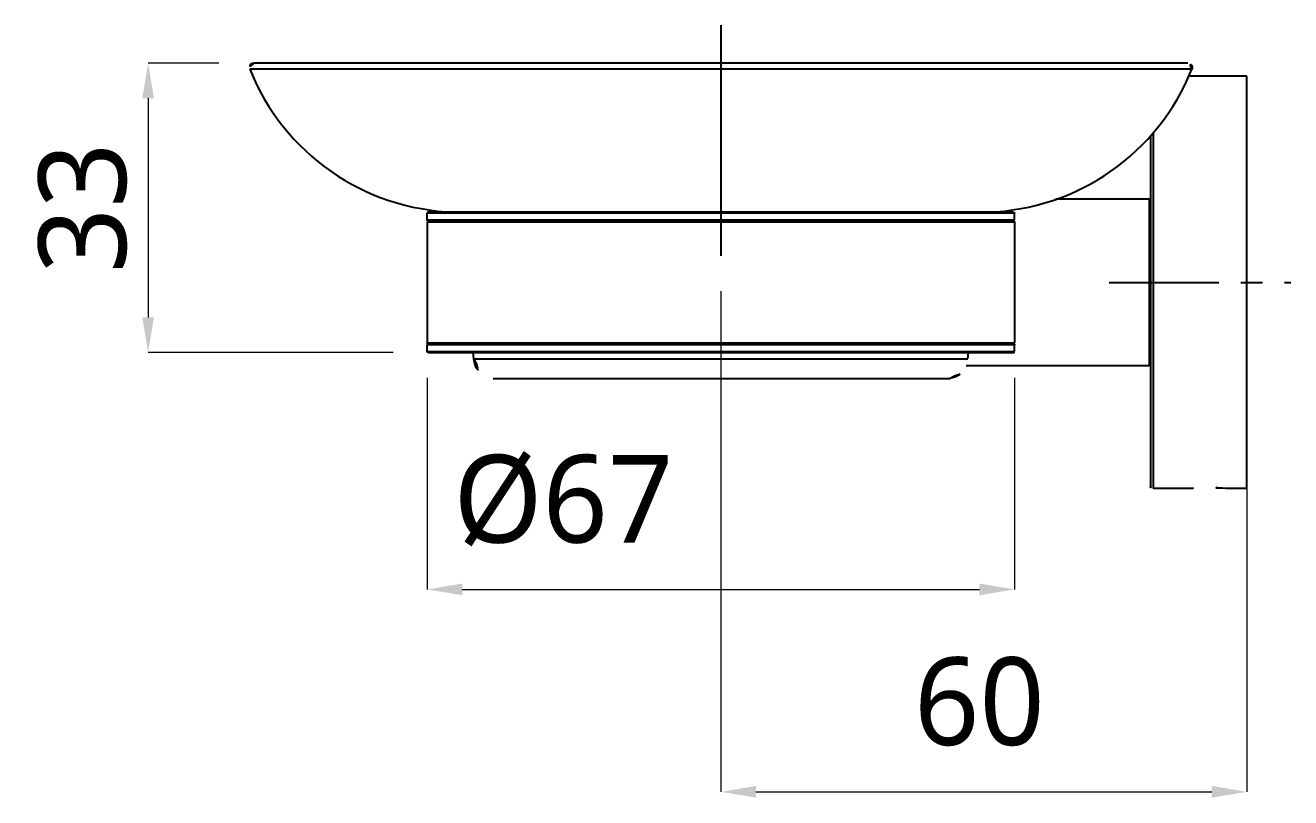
# Model space of a CAD drawing. Extents: x 16296660632 to 16296679688, y -37409620961 to -37409616551.
# Drawn here: x 16296678827.4 to 16296678971.8, y -37409618127.8 to -37409618039.7 of the extents above; entities that cross this region are included whole.
import ezdxf

# ---------------------------------------------------------------- set-up
doc = ezdxf.new("R2010")
doc.units = 0
doc.header["$LTSCALE"] = 10
doc.header["$MEASUREMENT"] = 0
doc.header["$PDMODE"] = 3
doc.header["$PDSIZE"] = -10
doc.linetypes.add('CENTER', pattern=[2, 1.25, -0.25, 0.25, -0.25])
doc.layers.get('0').update_dxf_attribs({"linetype": 'CONTINUOUS'})
doc.layers.get('DEFPOINTS').update_dxf_attribs({"linetype": 'CONTINUOUS'})
doc.styles.add('Daelim Dimension', font='')
doc.styles.get('Daelim Dimension').set_extended_font_data('NanumGothic')
doc.dimstyles.new('DEFAULT', dxfattribs={"dimscale": 2, "dimtxt": 2, "dimasz": 2, "dimexe": 0, "dimexo": 2, "dimgap": 1, "dimtad": 1, "dimdec": 1, "dimzin": 9, "dimdsep": 46, "dimtxsty": 'Daelim Dimension', "dimcen": 0.5, "dimclrd": 252, "dimclre": 252, "dimclrt": 3, "dimadec": 1, "dimazin": 0, "dimtfac": 1, "dimtdec": 1, "dimtix": 1, "dimtmove": 0, "dimatfit": 3, "dimfxl": 1, "dimtolj": 1, "dimtzin": 1, "dimlwd": 9, "dimlwe": 9, "dimarcsym": 0})

# ---------------------------------------------------------------- blocks, each defined once
blk = doc.blocks.new('*D25')
at = {"color": 5, "lineweight": 9, "transparency": 16777216}
for p, q in [((16296678906.77977, -37409618069.99402), (16296678906.77977, -37409618127.09238)), ((16296678966.77977, -37409618083.50573), (16296678966.77977, -37409618127.09238)), ((16296678910.77977, -37409618127.09238), (16296678962.77977, -37409618127.09238))]:
    blk.add_line(p, q, dxfattribs=at)
at = {"color": 5, "transparency": 16777216}
for points in [[(16296678910.77977, -37409618126.42572), (16296678910.77977, -37409618127.75905), (16296678906.77977, -37409618127.09238)], [(16296678962.77977, -37409618126.42572), (16296678962.77977, -37409618127.75905), (16296678966.77977, -37409618127.09238)]]:
    blk.add_solid(points, dxfattribs=at)
at = {"layer": 'DEFPOINTS', "color": 0, "transparency": 16777216}
for p in [(16296678906.77977, -37409618065.99402), (16296678966.77977, -37409618079.50573), (16296678966.77977, -37409618127.09238)]:
    blk.add_point(p, dxfattribs=at)
at = {"color": 7, "transparency": 16777216, "insert": (16296678936.27857, -37409618111.75906), "char_height": 10, "attachment_point": 2, "line_spacing_factor": 0.9, "style": 'Daelim Dimension'}
blk.add_mtext('\\A1;60', dxfattribs=at)
blk = doc.blocks.new('*D26')
at = {"color": 5, "lineweight": 9, "transparency": 16777216}
for p, q in [((16296678873.27977, -37409618079.885727), (16296678873.27977, -37409618104.009933)), ((16296678940.27977, -37409618079.885727), (16296678940.27977, -37409618104.009933)), ((16296678877.27977, -37409618104.009933), (16296678936.27977, -37409618104.009933))]:
    blk.add_line(p, q, dxfattribs=at)
at = {"color": 5, "transparency": 16777216}
for points in [[(16296678877.27977, -37409618103.343269), (16296678877.27977, -37409618104.676598), (16296678873.27977, -37409618104.009933)], [(16296678936.27977, -37409618103.343269), (16296678936.27977, -37409618104.676598), (16296678940.27977, -37409618104.009933)]]:
    blk.add_solid(points, dxfattribs=at)
at = {"layer": 'DEFPOINTS', "color": 0, "transparency": 16777216}
for p in [(16296678873.27977, -37409618075.885727), (16296678940.27977, -37409618075.885727), (16296678940.27977, -37409618104.009933)]:
    blk.add_point(p, dxfattribs=at)
at = {"color": 7, "transparency": 16777216, "insert": (16296678888.81142, -37409618088.676613), "char_height": 10, "attachment_point": 2, "line_spacing_factor": 0.9, "style": 'Daelim Dimension'}
blk.add_mtext('\\A1;%%c67', dxfattribs=at)
blk = doc.blocks.new('*D28')
at = {"color": 5, "lineweight": 9, "transparency": 16777216}
for p, q in [((16296678849.50807, -37409618044.00573), (16296678841.45023, -37409618044.00573)), ((16296678841.45023, -37409618048.00573), (16296678841.45023, -37409618073.00574)), ((16296678869.39977, -37409618077.00574), (16296678841.45023, -37409618077.00574))]:
    blk.add_line(p, q, dxfattribs=at)
at = {"color": 5, "transparency": 16777216}
for points in [[(16296678840.78357, -37409618048.00573), (16296678842.1169, -37409618048.00573), (16296678841.45023, -37409618044.00573)], [(16296678840.78357, -37409618073.00574), (16296678842.1169, -37409618073.00574), (16296678841.45023, -37409618077.00574)]]:
    blk.add_solid(points, dxfattribs=at)
at = {"layer": 'DEFPOINTS', "color": 0, "transparency": 16777216}
for p in [(16296678853.50807, -37409618044.00573), (16296678841.45023, -37409618077.00574), (16296678873.39977, -37409618077.00574)]:
    blk.add_point(p, dxfattribs=at)
at = {"color": 7, "transparency": 16777216, "insert": (16296678833.9996, -37409618060.50574), "char_height": 10, "attachment_point": 5, "rotation": 90, "style": 'Daelim Dimension'}
blk.add_mtext('\\A1;33', dxfattribs=at)

msp = doc.modelspace()

# ---------------------------------------------------------------- linework, layer by layer
at = {"color": 1, "linetype": 'CENTER'}
for p, q in [((16296678906.77977, -37409618039.692001), (16296678906.77977, -37409618065.994019)), ((16296678951.079769, -37409618069.00573), (16296678971.77977, -37409618069.00573))]:
    msp.add_line(p, q, dxfattribs=at)
at = {"color": 7, "linetype": 'Continuous'}
for p, q in [((16296678960.051479, -37409618044.00573), (16296678853.50807, -37409618044.00573)), ((16296678966.77977, -37409618045.50573), (16296678960.10774, -37409618045.50573)), ((16296678966.77977, -37409618092.50573), (16296678966.77977, -37409618045.50573)), ((16296678955.77977, -37409618052.280411), (16296678955.77977, -37409618092.205727)), ((16296678955.659769, -37409618059.50573), (16296678944.95364, -37409618059.50573)), ((16296678873.27977, -37409618061.885727), (16296678873.27977, -37409618061.125732)), ((16296678940.159769, -37409618061.00573), (16296678873.399771, -37409618061.00573)), ((16296678940.27977, -37409618061.885727), (16296678940.27977, -37409618061.125732)), ((16296678873.27977, -37409618062.125732), (16296678873.27977, -37409618075.885727)), ((16296678940.159769, -37409618062.00573), (16296678873.399771, -37409618062.00573)), ((16296678940.27977, -37409618062.125732), (16296678940.27977, -37409618075.885727)), ((16296678873.27977, -37409618076.885727), (16296678873.27977, -37409618076.125732)), ((16296678873.399771, -37409618076.00573), (16296678940.159769, -37409618076.00573)), ((16296678873.399771, -37409618077.00573), (16296678940.159769, -37409618077.00573)), ((16296678878.59794, -37409618077.702477), (16296678878.542931, -37409618077.00573)), ((16296678934.961611, -37409618077.702477), (16296678935.016621, -37409618077.00573)), ((16296678940.27977, -37409618076.885727), (16296678940.27977, -37409618076.125732)), ((16296678955.659769, -37409618078.50573), (16296678934.742809, -37409618078.50573)), ((16296678932.77021, -37409618079.987556), (16296678880.789339, -37409618079.987556)), ((16296678960.67977, -37409618092.50573), (16296678956.079769, -37409618092.50573)), ((16296678966.77977, -37409618092.50573), (16296678964.87977, -37409618092.50573))]:
    msp.add_line(p, q, dxfattribs=at)
at = {"color": 9, "linetype": 'Continuous'}
for p, q in [((16296678960.51549, -37409618044.692001), (16296678853.04406, -37409618044.692001)), ((16296678956.079769, -37409618051.977402), (16296678956.079769, -37409618092.50573)), ((16296678955.659769, -37409618078.50573), (16296678955.659769, -37409618059.50573)), ((16296678940.27977, -37409618061.125732), (16296678873.27977, -37409618061.125732)), ((16296678876.384939, -37409618060.994019), (16296678937.17461, -37409618060.994019)), ((16296678873.27977, -37409618061.885727), (16296678940.27977, -37409618061.885727)), ((16296678940.27977, -37409618062.125732), (16296678873.27977, -37409618062.125732)), ((16296678873.27977, -37409618075.885727), (16296678940.27977, -37409618075.885727)), ((16296678940.27977, -37409618076.125732), (16296678873.27977, -37409618076.125732)), ((16296678873.27977, -37409618076.885727), (16296678940.27977, -37409618076.885727)), ((16296678878.59794, -37409618077.702477), (16296678934.961611, -37409618077.702477))]:
    msp.add_line(p, q, dxfattribs=at)
at = {"color": 7, "linetype": 'Continuous'}
for centre, radius, start, end in [((16296678853.50807, -37409618044.50573), 0.5, 90, 201.87255799), ((16296678960.051479, -37409618044.50573), 0.5, 338.12744201, 90), ((16296678877.17248, -37409618035.005951), 26, 201.87255799, 268.26421266), ((16296678936.38707, -37409618035.005951), 26, 271.73578734, 338.12744201), ((16296678955.659769, -37409618059.625732), 0.12, 0, 90), ((16296678873.399771, -37409618061.125732), 0.12, 90, 180), ((16296678876.35465, -37409618061.993561), 1, 85.07314535, 88.26421266), ((16296678937.204901, -37409618061.993561), 1, 91.73578734, 94.92685465), ((16296678940.159769, -37409618061.125732), 0.12, 0, 90), ((16296678873.399771, -37409618061.885727), 0.12, 180, 270), ((16296678873.399771, -37409618062.125732), 0.12, 90, 180), ((16296678940.159769, -37409618061.885727), 0.12, 270, 0), ((16296678940.159769, -37409618062.125732), 0.12, 0, 90), ((16296678873.399771, -37409618075.885727), 0.12, 180, 270), ((16296678940.159769, -37409618075.885727), 0.12, 270, 0), ((16296678873.399771, -37409618076.125732), 0.12, 90, 180), ((16296678873.399771, -37409618076.885727), 0.12, 180, 270), ((16296678940.159769, -37409618076.125732), 0.12, 0, 90), ((16296678940.159769, -37409618076.885727), 0.12, 270, 0), ((16296678881.090191, -37409618077.50573), 2.5, 184.51412034, 263.08823043), ((16296678932.46936, -37409618077.50573), 2.5, 276.91176957, 355.48587966), ((16296678955.659769, -37409618078.385727), 0.12, 270, 0), ((16296678956.079769, -37409618092.205727), 0.3, 180, 270), ((16296678962.77977, -37409618115.913696), 23.501978, 84.87359235, 95.12640765)]:
    msp.add_arc(centre, radius, start, end, dxfattribs=at)

# ---------------------------------------------------------------- dimensions: what is measured, and where the dimension line sits
at = {"color": 7}
dim = msp.add_linear_dim(base=(16296678841.45023, -37409618077.005737), p1=(16296678853.50807, -37409618044.00573), p2=(16296678873.399771, -37409618077.005737), angle=90, dimstyle='DEFAULT', override={"dimtxt": 5, "dimclrd": 5, "dimclre": 5, "dimclrt": 7}, dxfattribs=at)
dim.commit()
dim.dimension.update_dxf_attribs({"geometry": '*D28', "text_midpoint": (16296678833.999599, -37409618060.505737)})
dim = msp.add_linear_dim(base=(16296678966.77977, -37409618127.092377), p1=(16296678906.77977, -37409618065.994019), p2=(16296678966.77977, -37409618079.50573), dimstyle='DEFAULT', override={"dimtxt": 5, "dimclrd": 5, "dimclre": 5, "dimclrt": 7}, dxfattribs=at)
dim.commit()
dim.dimension.update_dxf_attribs({"geometry": '*D25', "text_midpoint": (16296678936.27857, -37409618127.092377), "dimtype": 160})
dim = msp.add_linear_dim(base=(16296678940.27977, -37409618104.009933), p1=(16296678873.27977, -37409618075.885727), p2=(16296678940.27977, -37409618075.885727), text='%%c<>', dimstyle='DEFAULT', override={"dimtxt": 5, "dimclrd": 5, "dimclre": 5, "dimclrt": 7}, dxfattribs=at)
dim.commit()
dim.dimension.update_dxf_attribs({"geometry": '*D26', "text_midpoint": (16296678888.81142, -37409618104.009933), "dimtype": 160})

doc.saveas('drawing.dxf')
